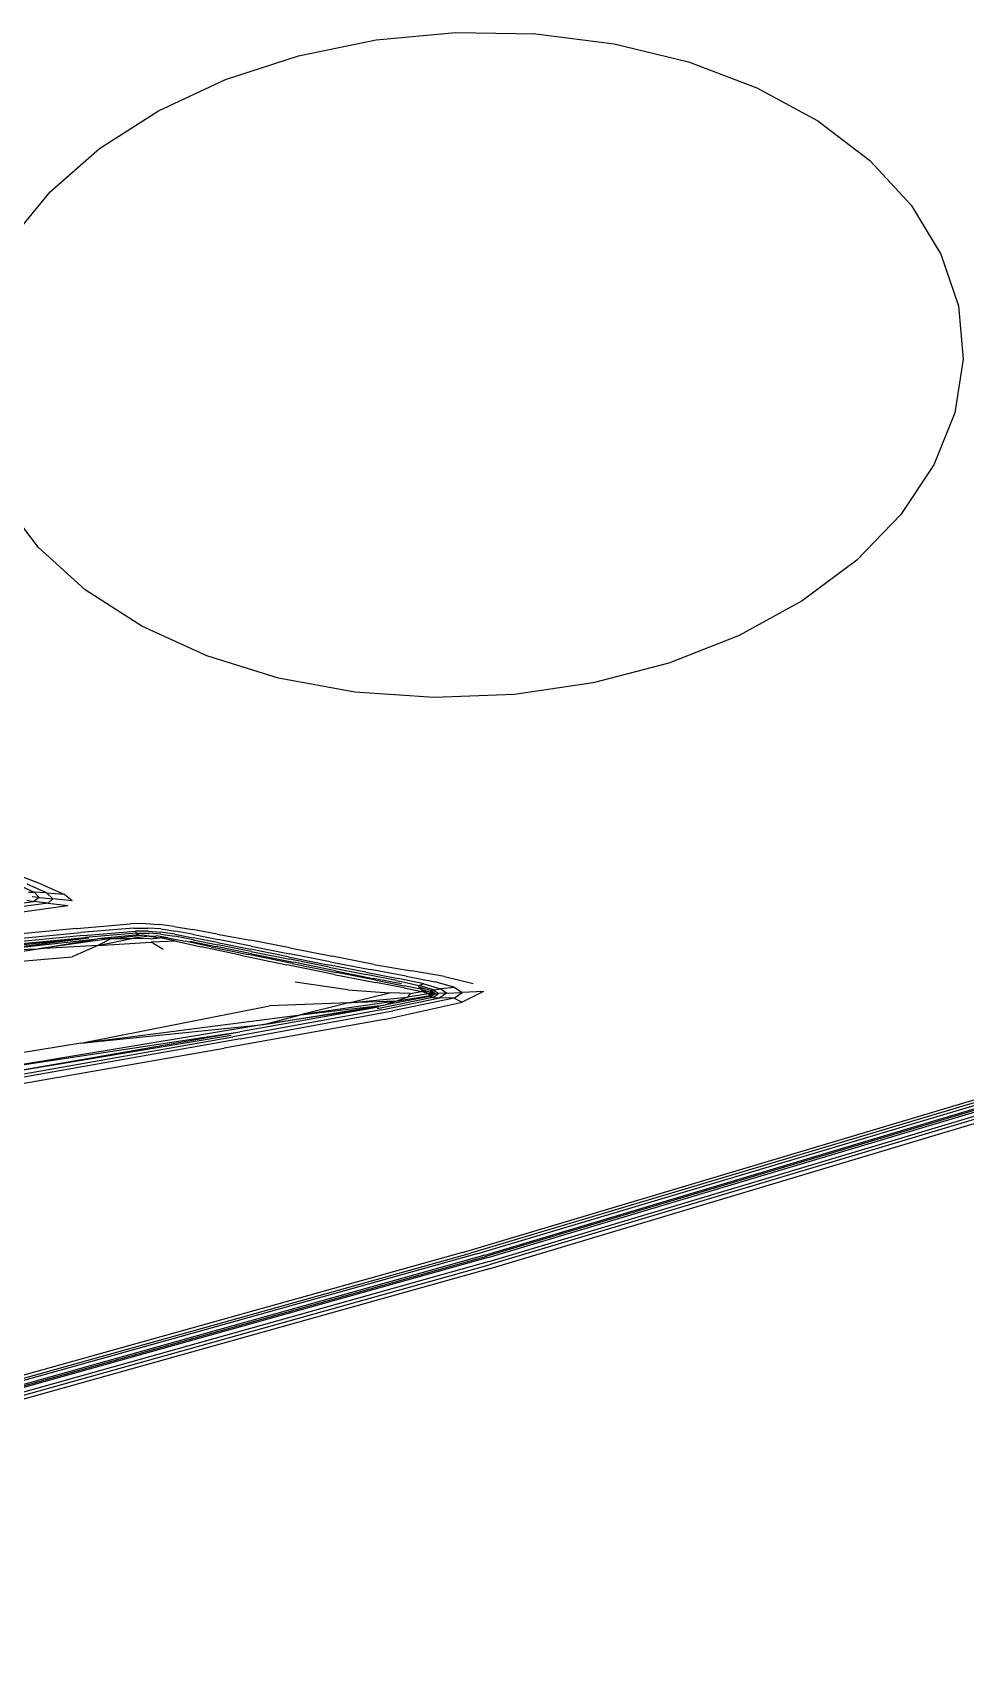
# Model space of a CAD drawing. Extents: x 526875 to 527530, y 3493038 to 3493574.
# Drawn here: x 527139.894 to 527140.675, y 3493324.28 to 3493325.644 of the extents above; entities that cross this region are included whole.
import ezdxf

# ---------------------------------------------------------------- set-up
doc = ezdxf.new("R2010")
doc.units = 0
doc.header["$LTSCALE"] = 2
doc.layers.get('0').update_dxf_attribs({"linetype": 'CONTINUOUS'})
doc.layers.add('L-WATER水景', color=5, linetype='CONTINUOUS')
doc.layers.add('W-_BOLLARD系船栓', color=4, linetype='CONTINUOUS')

# ---------------------------------------------------------------- blocks, each defined once
blk = doc.blocks.new('$matou$00000056')
at = {"color": 0, "linetype": 'Continuous'}
for p, q in [((-4540.39, 744.63, 0), (-4922.6, 612.53, 0)), ((-4922.46, 615.41, 0), (-4540.2, 747.53, 0)), ((-4922.68, 610.31, 0), (-4540.51, 742.39, 0)), ((-4922.33, 607.4, 0), (-4540.32, 739.39, 0)), ((-4539.9, 738.38, 0), (-4921.72, 606.48, 0)), ((-4920.72, 605.76, 0), (-4539.2, 737.52, 0)), ((-4917.05, 604.57, 0), (-4536.6, 735.83, 0)), ((-4534.53, 734.79, 0), (-4914.15, 603.92, 0)), ((-4910.39, 603.12, 0), (-4531.81, 733.49, 0)), ((-4922.46, 615.41, 0), (-5241.07, 495.94, 0)), ((-5240.95, 493.25, 0), (-4922.6, 612.53, 0)), ((-4922.68, 610.31, 0), (-5240.82, 491.19, 0)), ((-4922.33, 607.4, 0), (-5240.12, 488.55, 0)), ((-5239.33, 487.76, 0), (-4921.72, 606.48, 0)), ((-4920.72, 605.76, 0), (-5238.1, 487.18, 0)), ((-4917.05, 604.57, 0), (-5233.75, 486.4, 0)), ((-5230.35, 486.06, 0), (-4914.15, 603.92, 0)), ((-4910.39, 603.12, 0), (-5225.92, 485.66, 0)), ((-4737.7, 445.02, 0), (-4485.57, 487.61, 0)), ((-4673.74, 478.07, 0), (-4804.19, 453.06, 0)), ((-4811.97, 446.96, 0), (-4680.18, 472.64, 0)), ((-4678.32, 470.73, 0), (-4808.53, 445.38, 0)), ((-4684.9, 466.29, 0), (-4811.89, 442.11, 0)), ((-4684.9, 466.29, 0), (-4807.78, 444.18, 0)), ((-4823.07, 437.91, 0), (-4700.85, 459.59, 0)), ((-4700.85, 459.59, 0), (-4811.89, 442.11, 0)), ((-4879.07, 438.21, 0), (-4804.19, 453.06, 0)), ((-4811.97, 446.96, 0), (-4883.33, 432.58, 0)), ((-4878.13, 431.43, 0), (-4808.53, 445.38, 0)), ((-4876.83, 429.55, 0), (-4811.89, 442.11, 0)), ((-4737.7, 445.02, 0), (-4840.42, 432.2, 0)), ((-4737.7, 445.02, 0), (-4826.24, 425.14, 0)), ((-4737.7, 445.02, 0), (-4823.07, 437.91, 0)), ((-4879.07, 438.21, 0), (-4915.72, 428.69, 0)), ((-4912.04, 425.6, 0), (-4883.33, 432.58, 0)), ((-4884.95, 425.93, 0), (-4840.42, 432.2, 0)), ((-4823.07, 437.91, 0), (-4880.11, 428, 0)), ((-4840.42, 432.2, 0), (-4880.11, 428, 0)), ((-4876.83, 429.55, 0), (-4823.07, 437.91, 0)), ((-4863.05, 425.58, 0), (-4840.42, 432.2, 0)), ((-4823.07, 437.91, 0), (-4840.42, 432.2, 0)), ((-4925.87, 422.09, 0), (-4915.72, 428.69, 0)), ((-4912.04, 425.6, 0), (-4915.89, 422.11, 0)), ((-4912.04, 425.6, 0), (-4915.72, 428.69, 0)), ((-4912.04, 425.6, 0), (-4905.39, 424.95, 0)), ((-4908.57, 422.01, 0), (-4905.39, 424.95, 0)), ((-4878.13, 431.43, 0), (-4905.39, 424.95, 0)), ((-4902.2, 424.48, 0), (-4905.39, 424.95, 0)), ((-4902.2, 424.48, 0), (-4904.84, 422, 0)), ((-4902.2, 424.48, 0), (-4876.07, 430.56, 0)), ((-4902.2, 424.48, 0), (-4901.18, 424.09, 0)), ((-4901.04, 423.67, 0), (-4880.11, 428, 0)), ((-4884.95, 425.93, 0), (-4901.01, 422.98, 0)), ((-4884.95, 425.93, 0), (-4890.41, 423.37, 0)), ((-4863.05, 425.58, 0), (-4890.41, 423.37, 0)), ((-4884.95, 425.93, 0), (-4880.11, 428, 0)), ((-4884.95, 425.93, 0), (-4863.05, 425.58, 0)), ((-4863.05, 425.58, 0), (-4882.19, 419.9, 0)), ((-4863.05, 425.58, 0), (-4826.24, 425.14, 0)), ((-4925.87, 422.09, 0), (-4915.89, 422.11, 0)), ((-4912.66, 418.21, 0), (-4915.89, 422.11, 0)), ((-4908.57, 422.01, 0), (-4915.89, 422.11, 0)), ((-4912.66, 418.21, 0), (-4905.92, 418.67, 0)), ((-4912.66, 418.21, 0), (-4903.68, 413.8, 0)), ((-4908.57, 422.01, 0), (-4905.92, 418.67, 0)), ((-4908.57, 422.01, 0), (-4904.84, 422, 0)), ((-4902.65, 419.15, 0), (-4905.92, 418.67, 0)), ((-4898.31, 414.78, 0), (-4905.92, 418.67, 0)), ((-4903.29, 422.02, 0), (-4904.84, 422, 0)), ((-4902.65, 419.15, 0), (-4904.84, 422, 0)), ((-4903.29, 422.02, 0), (-4901.18, 424.09, 0)), ((-4903.29, 422.02, 0), (-4901.55, 419.63, 0)), ((-4903.29, 422.02, 0), (-4902.55, 422, 0)), ((-4902.65, 419.15, 0), (-4901.55, 419.63, 0)), ((-4902.65, 419.15, 0), (-4896.09, 415.72, 0)), ((-4901.04, 423.67, 0), (-4902.55, 422, 0)), ((-4901.34, 420.1, 0), (-4902.55, 422, 0)), ((-4901.82, 421.94, 0), (-4902.55, 422, 0)), ((-4901.82, 421.94, 0), (-4901.04, 423.67, 0)), ((-4901.82, 421.94, 0), (-4901.01, 422.98, 0)), ((-4901.82, 421.94, 0), (-4901.34, 420.1, 0)), ((-4901.82, 421.94, 0), (-4901.2, 420.77, 0)), ((-4901.34, 420.1, 0), (-4901.55, 419.63, 0)), ((-4895.92, 416.65, 0), (-4901.55, 419.63, 0)), ((-4901.34, 420.1, 0), (-4901.2, 420.77, 0)), ((-4901.01, 422.98, 0), (-4901.2, 420.77, 0)), ((-4900.34, 421.81, 0), (-4901.2, 420.77, 0)), ((-4897.38, 418.64, 0), (-4901.2, 420.77, 0)), ((-4901.04, 423.67, 0), (-4901.18, 424.09, 0)), ((-4901.04, 423.67, 0), (-4901.01, 422.98, 0)), ((-4900.34, 421.81, 0), (-4901.01, 422.98, 0)), ((-4900.34, 421.81, 0), (-4890.41, 423.37, 0)), ((-4897.38, 418.64, 0), (-4900.34, 421.81, 0)), ((-4900.34, 421.81, 0), (-4897.02, 419.88, 0)), ((-4897.38, 418.64, 0), (-4897.02, 419.88, 0)), ((-4897.38, 418.64, 0), (-4889.09, 415.44, 0)), ((-4897.38, 418.64, 0), (-4896.68, 417.59, 0)), ((-4891.78, 420.92, 0), (-4897.02, 419.88, 0)), ((-4889.03, 416.95, 0), (-4897.02, 419.88, 0)), ((-4895.92, 416.65, 0), (-4896.68, 417.59, 0)), ((-4891.78, 420.92, 0), (-4890.41, 423.37, 0)), ((-4891.78, 420.92, 0), (-4882.19, 419.9, 0)), ((-4889.03, 416.95, 0), (-4875.82, 412.32, 0)), ((-4862.94, 416.36, 0), (-4882.19, 419.9, 0)), ((-4908.13, 410.37, 0), (-4921.24, 415.98, 0)), ((-4908.13, 410.37, 0), (-4892.81, 405.25, 0)), ((-4890.26, 408.75, 0), (-4903.68, 413.8, 0)), ((-4898.31, 414.78, 0), (-4896.09, 415.72, 0)), ((-4898.31, 414.78, 0), (-4886.58, 410.21, 0)), ((-4895.92, 416.65, 0), (-4896.09, 415.72, 0)), ((-4885.62, 411.54, 0), (-4896.09, 415.72, 0)), ((-4876.07, 410.71, 0), (-4889.09, 415.44, 0)), ((-4887.88, 414.08, 0), (-4874.85, 409.25, 0)), ((-4871.59, 404.78, 0), (-4886.58, 410.21, 0)), ((-4885.62, 411.54, 0), (-4871.69, 406.38, 0)), ((-4876.07, 410.71, 0), (-4858.05, 403.99, 0)), ((-4856.84, 405.3, 0), (-4875.82, 412.32, 0)), ((-4857.53, 402.76, 0), (-4874.85, 409.25, 0)), ((-4862.94, 416.36, 0), (-4838.58, 409.32, 0)), ((-4875.47, 399.64, 0), (-4892.81, 405.25, 0)), ((-4890.26, 408.75, 0), (-4873.7, 402.96, 0)), ((-4855.35, 396.31, 0), (-4873.7, 402.96, 0)), ((-4854.75, 400.05, 0), (-4871.69, 406.38, 0)), ((-4871.59, 404.78, 0), (-4854.19, 398.37, 0)), ((-4837.65, 396.28, 0), (-4858.05, 403.99, 0)), ((-4857.53, 402.76, 0), (-4838.19, 395.46, 0)), ((-4856.84, 405.3, 0), (-4835.14, 397.07, 0)), ((-4875.47, 399.64, 0), (-4856.3, 392.56, 0)), ((-4855.35, 396.31, 0), (-4836.61, 389.39, 0)), ((-4854.75, 400.05, 0), (-4836.55, 393.23, 0)), ((-4835.97, 391.57, 0), (-4854.19, 398.37, 0)), ((-4819.1, 388.24, 0), (-4838.19, 395.46, 0)), ((-4837.65, 396.28, 0), (-4817.49, 388.59, 0)), ((-4813.76, 388.82, 0), (-4835.14, 397.07, 0)), ((-4836.88, 385.2, 0), (-4856.3, 392.56, 0)), ((-4818.94, 382.78, 0), (-4836.61, 389.39, 0)), ((-4818.87, 386.58, 0), (-4836.55, 393.23, 0)), ((-4835.97, 391.57, 0), (-4818.5, 385.02, 0)), ((-4819.1, 388.24, 0), (-4802.52, 381.93, 0)), ((-4818.87, 386.58, 0), (-4803.46, 380.78, 0)), ((-4800.19, 381.92, 0), (-4817.49, 388.59, 0)), ((-4813.76, 388.82, 0), (-4795.76, 381.73, 0)), ((-4641.68, 389.93, 0), (-4735.57, 384.57, 0)), ((-4641.68, 389.93, 0), (-4720.11, 377.75, 0)), ((-4836.88, 385.2, 0), (-4818.76, 378.72, 0)), ((-4818.94, 382.78, 0), (-4803.75, 377.06, 0)), ((-4803.37, 379.32, 0), (-4818.5, 385.02, 0)), ((-4792.08, 376.5, 0), (-4803.46, 380.78, 0)), ((-4803.37, 379.32, 0), (-4792.14, 375.1, 0)), ((-4790.71, 377.41, 0), (-4802.52, 381.93, 0)), ((-4800.19, 381.92, 0), (-4788.36, 377.27, 0)), ((-4784.2, 376.97, 0), (-4795.76, 381.73, 0)), ((-4777.98, 382.29, 0), (-4772.57, 376.88, 0)), ((-4747.82, 377.36, 0), (-4735.57, 384.57, 0)), ((-4803.36, 373.37, 0), (-4818.76, 378.72, 0)), ((-4792.5, 372.83, 0), (-4803.75, 377.06, 0)), ((-4803.36, 373.37, 0), (-4792.08, 369.41, 0)), ((-4792.5, 372.83, 0), (-4784.07, 369.86, 0)), ((-4783.79, 372.13, 0), (-4792.14, 375.1, 0)), ((-4792.08, 376.5, 0), (-4783.68, 373.51, 0)), ((-4780.49, 374.29, 0), (-4788.36, 377.27, 0)), ((-4784.2, 376.97, 0), (-4776.92, 374.05, 0)), ((-4784.2, 376.97, 0), (-4772.57, 376.88, 0)), ((-4783.79, 372.13, 0), (-4777.27, 370.22, 0)), ((-4777.22, 371.58, 0), (-4783.68, 373.51, 0)), ((-4780.49, 374.29, 0), (-4775.03, 372.65, 0)), ((-4780.49, 374.29, 0), (-4776.92, 374.05, 0)), ((-4777.22, 371.58, 0), (-4771.65, 370.49, 0)), ((-4772.12, 374.57, 0), (-4776.92, 374.05, 0)), ((-4771.77, 372.48, 0), (-4776.92, 374.05, 0)), ((-4771.77, 372.48, 0), (-4775.03, 372.65, 0)), ((-4747.82, 377.36, 0), (-4772.57, 376.88, 0)), ((-4772.12, 374.57, 0), (-4763.72, 373.56, 0)), ((-4771.77, 372.48, 0), (-4763.72, 373.56, 0)), ((-4771.77, 372.48, 0), (-4768.53, 371.72, 0)), ((-4754.27, 373.1, 0), (-4768.53, 371.72, 0)), ((-4766.96, 371.24, 0), (-4768.53, 371.72, 0)), ((-4766.96, 371.24, 0), (-4747.69, 372.66, 0)), ((-4765.92, 370.02, 0), (-4742.03, 371.36, 0)), ((-4747.82, 377.36, 0), (-4763.72, 373.56, 0)), ((-4754.27, 373.1, 0), (-4763.72, 373.56, 0)), ((-4754.27, 373.1, 0), (-4720.11, 377.75, 0)), ((-4754.27, 373.1, 0), (-4747.82, 377.36, 0)), ((-4754.27, 373.1, 0), (-4747.69, 372.66, 0)), ((-4747.82, 377.36, 0), (-4720.11, 377.75, 0)), ((-4720.11, 377.75, 0), (-4747.69, 372.66, 0)), ((-4699.58, 377.36, 0), (-4747.69, 372.66, 0)), ((-4743.7, 372.12, 0), (-4699.58, 377.36, 0)), ((-4743.7, 372.12, 0), (-4686.71, 376.57, 0)), ((-4681.95, 375.73, 0), (-4742.03, 371.36, 0)), ((-4741.31, 370.05, 0), (-4680.98, 374.44, 0)), ((-4679.45, 372.28, 0), (-4740.21, 367.86, 0)), ((-4699.58, 377.36, 0), (-4720.11, 377.75, 0)), ((-4783.63, 366.6, 0), (-4792.08, 369.41, 0)), ((-4777.4, 367.95, 0), (-4784.07, 369.86, 0)), ((-4783.63, 366.6, 0), (-4776.74, 364.7, 0)), ((-4777.4, 367.95, 0), (-4771.38, 366.89, 0)), ((-4771.52, 369.14, 0), (-4777.27, 370.22, 0)), ((-4770.34, 363.65, 0), (-4776.74, 364.7, 0)), ((-4771.74, 371.24, 0), (-4771.65, 370.49, 0)), ((-4765.92, 370.02, 0), (-4771.65, 370.49, 0)), ((-4771.52, 369.14, 0), (-4765.52, 368.69, 0)), ((-4764.92, 366.46, 0), (-4771.38, 366.89, 0)), ((-4766.96, 371.24, 0), (-4766.34, 370.77, 0)), ((-4765.92, 370.02, 0), (-4766.34, 370.77, 0)), ((-4765.92, 370.02, 0), (-4765.52, 368.69, 0)), ((-4741.31, 370.05, 0), (-4765.52, 368.69, 0)), ((-4764.92, 366.46, 0), (-4740.21, 367.86, 0)), ((-4738.17, 365, 0), (-4763.39, 363.4, 0)), ((-4738.17, 365, 0), (-4676.95, 369.5, 0)), ((-4770.34, 363.65, 0), (-4763.39, 363.4, 0)), ((-4711.13, 351.9, 0), (-4734.66, 348.7, 0)), ((-4725.66, 346.31, 0), (-4734.66, 348.7, 0)), ((-4725.66, 346.31, 0), (-4702.51, 349.42, 0)), ((-4736.78, 345.51, 0), (-4733.01, 340.52, 0)), ((-4736.78, 345.51, 0), (-4727.88, 343.39, 0)), ((-4725.66, 346.31, 0), (-4727.88, 343.39, 0)), ((-4725.02, 339.03, 0), (-4727.88, 343.39, 0)), ((-4721.52, 342.07, 0), (-4727.88, 343.39, 0)), ((-4725.66, 346.31, 0), (-4719.03, 344.63, 0)), ((-4721.52, 342.07, 0), (-4719.03, 344.63, 0)), ((-4721.52, 342.07, 0), (-4719.38, 338.27, 0)), ((-4721.52, 342.07, 0), (-4718.26, 341.4, 0)), ((-4696.03, 347.55, 0), (-4719.03, 344.63, 0)), ((-4715.75, 343.64, 0), (-4719.03, 344.63, 0)), ((-4723.25, 333.11, 0), (-4733.01, 340.52, 0)), ((-4725.02, 339.03, 0), (-4733.01, 340.52, 0)), ((-4725.02, 339.03, 0), (-4716.33, 332.33, 0)), ((-4725.02, 339.03, 0), (-4719.38, 338.27, 0)), ((-4711.7, 332.26, 0), (-4719.38, 338.27, 0)), ((-4716.63, 338.1, 0), (-4719.38, 338.27, 0)), ((-4723.25, 333.11, 0), (-4707.39, 322.64, 0)), ((-4983.51, 210.65, 0), (-4946.63, 216.17, 0)), ((-4946.63, 216.17, 0), (-4909.34, 215.7, 0)), ((-4909.34, 215.7, 0), (-4872.61, 209.25, 0)), ((-5019.02, 199.28, 0), (-4983.51, 210.65, 0)), ((-4872.61, 209.25, 0), (-4837.4, 197, 0)), ((-5052.25, 182.36, 0), (-5019.02, 199.28, 0)), ((-4837.4, 197, 0), (-4804.6, 179.25, 0)), ((-5082.34, 160.33, 0), (-5052.25, 182.36, 0)), ((-4804.6, 179.25, 0), (-4775.07, 156.47, 0)), ((-5108.5, 133.75, 0), (-5082.34, 160.33, 0)), ((-4775.07, 156.47, 0), (-4749.58, 129.25, 0)), ((-5130.07, 103.32, 0), (-5108.5, 133.75, 0)), ((-4749.58, 129.25, 0), (-4728.78, 98.29, 0)), ((-5146.47, 69.83, 0), (-5130.07, 103.32, 0)), ((-4728.78, 98.29, 0), (-4713.22, 64.39, 0)), ((-5157.3, 34.13, 0), (-5146.47, 69.83, 0)), ((-5162.25, -2.84, 0), (-5157.3, 34.13, 0)), ((-5161.22, -40.12, 0), (-5162.25, -2.84, 0)), ((-5154.22, -76.76, 0), (-5161.22, -40.12, 0)), ((-5141.43, -111.8, 0), (-5154.22, -76.76, 0)), ((-5123.2, -144.33, 0), (-5141.43, -111.8, 0)), ((-4722.81, -117.05, 0), (-4741.86, -149.12, 0)), ((-5099.98, -173.52, 0), (-5123.2, -144.33, 0)), ((-4741.86, -149.12, 0), (-4765.8, -177.71, 0)), ((-5072.38, -198.6, 0), (-5099.98, -173.52, 0)), ((-4765.8, -177.71, 0), (-4794.02, -202.1, 0)), ((-5041.12, -218.93, 0), (-5072.38, -198.6, 0)), ((-4794.02, -202.1, 0), (-4825.78, -221.63, 0)), ((-5007, -233.98, 0), (-5041.12, -218.93, 0)), ((-4825.78, -221.63, 0), (-4860.26, -235.82, 0)), ((-4970.91, -243.36, 0), (-5007, -233.98, 0)), ((-4860.26, -235.82, 0), (-4896.58, -244.29, 0)), ((-4933.78, -246.83, 0), (-4970.91, -243.36, 0)), ((-4896.58, -244.29, 0), (-4933.78, -246.83, 0))]:
    blk.add_line(p, q, dxfattribs=at)
at = {"layer": 'W-_BOLLARD系船栓', "elevation": 0}
blk.add_lwpolyline([(-6727.01, -15.08, 0.047361), (-6712.22, -120.4, 0.071059), (-6549.69, -364.15, 0.106743), (-4524.57, -1531.01, 0.083644), (-2645.55, -1972.48, -0.010282), (5565.87, -2012.73, -0.041262), (6105.07, -1863.2, 0.304271), (6623.1, -1179.78, 0.082265), (6714.73, -654.33), (6727.01, 59.7), (6714.73, 773.74, 0.082265), (6623.1, 1299.19, 0.256696), (6105.07, 1839.57, 0.028009), (5545.43, 1985.11, 0.02503), (-2645.55, 1949.01, 0.085737), (-4525.67, 1505.86, 0.098082), (-6474.2, 408.49, 0.055987), (-6646.53, 216.4, 0.167612), (-6727.01, -15.08)], format="xyb", dxfattribs=at)

msp = doc.modelspace()

# ---------------------------------------------------------------- block references
at = {"layer": 'L-WATER水景', "color": 8, "lineweight": 0, "xscale": 0.0018, "yscale": 0.0012, "zscale": 0.001291236534000011, "rotation": 182.6690366972091}
msp.add_blockref('$matou$00000056', (527131.3911, 3493324.9344), dxfattribs=at)

doc.saveas('drawing.dxf')
